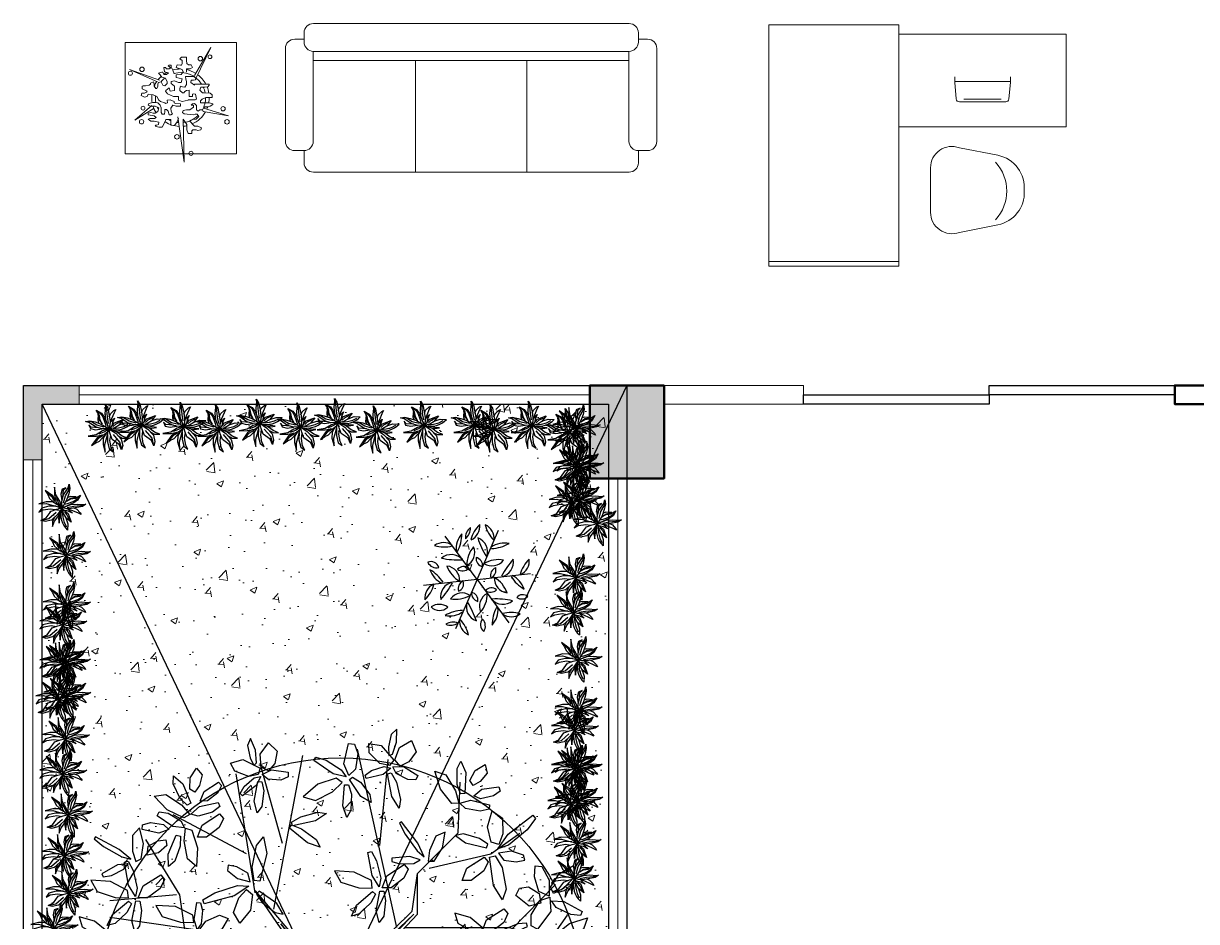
# Model space of a CAD drawing. Header units: millimetres. Extents: x 2508 to 2607, y 837 to 997.
# Drawn here: x 2581.47 to 2587.79, y 855.34 to 860.17 of the extents above; entities that cross this region are included whole.
import ezdxf

# ---------------------------------------------------------------- set-up
doc = ezdxf.new("R2010")
doc.units = ezdxf.units.MM
for name, color, linetype, lineweight in [('COLUMNAS', 255, 'Continuous', 50), ('MOBILIARIO', 181, 'Continuous', 9), ('PAREDES', 7, 'Continuous', 50), ('PISO EST', 250, 'Continuous', 0)]:
    doc.layers.add(name, color=color, linetype=linetype, lineweight=lineweight)
for name, color, linetype in [('PLANTS', 94, 'Continuous'), ('PUERT', 20, 'Continuous'), ('VENTANA', 5, 'Continuous')]:
    doc.layers.add(name, color=color, linetype=linetype)

# ---------------------------------------------------------------- blocks, each defined once
blk = doc.blocks.new('pcorredisa')
at = {"layer": 'PUERT'}
blk.add_lwpolyline([(2182.6661, 1094.9699), (2182.7161, 1094.9699), (2182.7161, 1093.9699), (2182.7661, 1093.9699), (2182.7661, 1092.9699), (2182.7161, 1092.9699), (2182.7161, 1093.9699), (2182.6661, 1093.9699), (2182.6661, 1094.9699), (2182.6661, 1094.9699)], dxfattribs=at)
blk = doc.blocks.new('cghk')
for p, q in [((-1.7859, -0.7447), (-3.4859, -0.7447)), ((-3.5359, -0.7947), (-3.5359, -0.8447)), ((-1.7359, -0.8447), (-1.7359, -0.7947)), ((-3.6367, -1.3791), (-3.6367, -0.8791)), ((-3.5367, -0.8291), (-3.5867, -0.8291)), ((-1.6867, -0.8291), (-1.7367, -0.8291)), ((-1.6367, -1.3791), (-1.6367, -0.8791)), ((-3.4867, -1.3791), (-3.4867, -0.8946)), ((-3.4859, -0.8947), (-1.7859, -0.8947)), ((-3.4859, -0.9447), (-1.7867, -0.9447)), ((-2.9359, -1.5447), (-2.9359, -0.9447)), ((-2.3359, -1.5447), (-2.3359, -0.9447)), ((-1.7867, -0.8947), (-1.7867, -1.3791)), ((-3.5867, -1.4291), (-3.5367, -1.4291)), ((-3.5359, -1.4291), (-3.5359, -1.4947)), ((-1.7367, -1.4291), (-1.6867, -1.4291)), ((-1.7359, -1.4947), (-1.7359, -1.4291)), ((-3.3224, -1.5447), (-3.4859, -1.5447)), ((-2.7224, -1.5447), (-3.3631, -1.5447)), ((-2.1224, -1.5447), (-2.7631, -1.5447)), ((-1.7859, -1.5447), (-2.1631, -1.5447))]:
    blk.add_line(p, q)
for centre, start, end in [((-3.4859, -0.7947), 90, 180), ((-3.4859, -0.7947), 90, 180), ((-1.7859, -0.7947), 0, 90), ((-3.5867, -0.8791), 90, 180), ((-3.4859, -0.8447), 180, 270), ((-1.7859, -0.8447), 270, 0), ((-1.6867, -0.8791), 0, 90), ((-3.5867, -1.3791), 180, 270), ((-3.5367, -1.3791), 270, 0), ((-1.7367, -1.3791), 180, 270), ((-1.6867, -1.3791), 270, 0), ((-3.4859, -1.4947), 180, 270), ((-1.7859, -1.4947), 270, 0)]:
    blk.add_arc(centre, 0.05, start, end)
blk = doc.blocks.new('MATA')
at = {"layer": 'MOBILIARIO'}
for p, q in [((-0.1624, 0.2704), (-0.0756, 0.1195)), ((-0.0812, 0.0994), (-0.1624, 0.2704)), ((-0.0317, 0.2008), (-0.0349, 0.1833)), ((-0.0317, 0.2182), (-0.0317, 0.2008)), ((-0.0056, 0.2182), (-0.0317, 0.2182)), ((-0.0088, 0.2008), (0.0029, 0.2095)), ((-0.0088, 0.1833), (-0.0088, 0.2008)), ((0.0029, 0.2095), (-0.0056, 0.2182)), ((-0.0579, 0.1775), (-0.0639, 0.1632)), ((-0.0639, 0.1632), (-0.0522, 0.1545)), ((-0.0434, 0.1775), (-0.0579, 0.1775)), ((-0.0522, 0.1545), (-0.0317, 0.1545)), ((-0.0349, 0.1833), (-0.0434, 0.1775)), ((-0.0317, 0.1545), (-0.0317, 0.137)), ((-0.0144, 0.1399), (-0.0088, 0.1515)), ((-0.0028, 0.1253), (-0.0144, 0.1399)), ((-0.0056, 0.1746), (-0.0088, 0.1833)), ((-0.0088, 0.1515), (0.0234, 0.1632)), ((0, 0.1746), (-0.0056, 0.1746)), ((0.0173, 0.1775), (0, 0.1746)), ((0.0234, 0.1632), (0.0173, 0.1775)), ((0.0407, 0.1486), (0.0346, 0.1282)), ((0.0495, 0.1661), (0.0407, 0.1486)), ((0.0495, 0.1746), (0.0495, 0.1661)), ((0.0608, 0.1746), (0.0495, 0.1746)), ((0.0523, 0.1603), (0.0668, 0.1716)), ((0.0608, 0.1545), (0.0523, 0.1603)), ((0.0668, 0.1716), (0.0608, 0.1746)), ((0.0752, 0.1545), (0.0608, 0.1545)), ((0.064, 0.1341), (0.0869, 0.1399)), ((0.0752, 0.1253), (0.064, 0.1341)), ((0.0813, 0.1632), (0.0752, 0.1545)), ((0.0897, 0.1632), (0.0813, 0.1632)), ((0.0869, 0.1399), (0.0897, 0.1632)), ((0.0957, 0.137), (0.0897, 0.1253)), ((0.1014, 0.137), (0.0957, 0.137)), ((0.1191, 0.1312), (0.1014, 0.137)), ((0.1102, 0.1224), (0.1191, 0.1312)), ((0.2755, 0.1515), (0.113, 0.0936)), ((0.1247, 0.0848), (0.2755, 0.1515)), ((-0.1536, 0.0732), (-0.119, 0.0732)), ((-0.1536, 0.0674), (-0.1536, 0.0732)), ((-0.1479, 0.0586), (-0.1536, 0.0674)), ((-0.119, 0.0732), (-0.0756, 0.0732)), ((-0.084, 0.1049), (-0.0695, 0.1137)), ((-0.0812, 0.0965), (-0.084, 0.1049)), ((-0.0695, 0.0936), (-0.0812, 0.0965)), ((-0.0756, 0.0674), (-0.0551, 0.0819)), ((-0.0756, 0.0732), (-0.0756, 0.0674)), ((-0.0695, 0.1137), (-0.0434, 0.1137)), ((-0.0579, 0.0936), (-0.0695, 0.0936)), ((-0.0551, 0.0819), (-0.0579, 0.0936)), ((-0.0434, 0.1137), (-0.0261, 0.1137)), ((-0.0289, 0.0994), (-0.0317, 0.0878)), ((-0.0317, 0.0878), (-0.0317, 0.0703)), ((-0.0317, 0.0703), (-0.0233, 0.0557)), ((-0.0261, 0.1137), (-0.0289, 0.0994)), ((-0.0088, 0.102), (0.0234, 0.1079)), ((-0.0028, 0.0819), (-0.0088, 0.102)), ((0.0234, 0.1224), (-0.0028, 0.1253)), ((0.0117, 0.0819), (-0.0028, 0.0819)), ((0.0318, 0.0907), (0.0117, 0.0819)), ((0.0234, 0.1079), (0.0234, 0.1224)), ((0.0495, 0.0878), (0.0318, 0.0907)), ((0.0318, 0.0615), (0.0495, 0.0761)), ((0.0495, 0.0761), (0.0495, 0.0878)), ((0.0724, 0.0848), (0.0813, 0.1049)), ((0.0724, 0.0761), (0.0724, 0.0848)), ((0.0841, 0.0645), (0.0724, 0.0761)), ((0.0897, 0.1253), (0.0752, 0.1253)), ((0.0813, 0.1049), (0.1014, 0.1108)), ((0.0957, 0.0674), (0.0841, 0.0645)), ((0.1046, 0.0848), (0.0957, 0.0674)), ((0.1014, 0.1108), (0.1102, 0.1224)), ((0.1191, 0.0819), (0.1046, 0.0848)), ((0.1219, 0.0732), (0.1191, 0.0819)), ((0.1219, 0.0615), (0.1219, 0.0732)), ((0.1448, 0.0848), (0.142, 0.0732)), ((0.142, 0.0732), (0.142, 0.0615)), ((0.1625, 0.079), (0.1448, 0.0848)), ((0.1625, 0.0732), (0.1625, 0.079)), ((0.1681, 0.0674), (0.1625, 0.0732)), ((0.1886, 0.0645), (0.1681, 0.0674)), ((0.1971, 0.0645), (0.1886, 0.0645)), ((0.2003, 0.0645), (0.1971, 0.0645)), ((0.2059, 0.0615), (0.2003, 0.0645)), ((-0.1713, 0.0152), (-0.1596, 0.024)), ((-0.1713, 0.0036), (-0.1713, 0.0152)), ((-0.1713, 0.0007), (-0.1713, 0.0036)), ((-0.1536, 0.0007), (-0.1713, 0.0007)), ((-0.1596, 0.024), (-0.1274, 0.0269)), ((-0.1363, 0.0007), (-0.1536, 0.0007)), ((-0.1306, 0.0557), (-0.1479, 0.0586)), ((-0.1162, -0.0081), (-0.1363, 0.0007)), ((-0.1218, 0.0557), (-0.1306, 0.0557)), ((-0.1274, 0.0269), (-0.119, 0.0269)), ((-0.1101, 0.0557), (-0.1218, 0.0557)), ((-0.119, 0.0269), (-0.1045, 0.0412)), ((-0.1045, 0.0412), (-0.1101, 0.0557)), ((-0.0812, 0.0182), (-0.0868, -0.0081)), ((-0.0723, 0.0211), (-0.0812, 0.0182)), ((-0.0639, 0.0182), (-0.0723, 0.0211)), ((-0.0639, 0.0065), (-0.0639, 0.0182)), ((-0.0462, 0.0065), (-0.0639, 0.0065)), ((-0.0462, 0.0412), (-0.0462, 0.0211)), ((-0.0462, 0.0412), (-0.0462, 0.0412)), ((-0.0317, 0.0383), (-0.0462, 0.0412)), ((-0.0462, 0.0211), (-0.0462, 0.0182)), ((-0.0462, 0.0182), (-0.0462, 0.0065)), ((-0.0233, 0.0327), (-0.0317, 0.0383)), ((-0.0233, 0.0557), (-0.0116, 0.0586)), ((-0.0173, 0.0269), (-0.0233, 0.0327)), ((-0.0116, 0.0269), (-0.0173, 0.0269)), ((-0.0116, 0.0586), (0, 0.0615)), ((0.0029, 0.0383), (-0.0116, 0.0269)), ((0, 0.0615), (0.0029, 0.0499)), ((0.0029, 0.0499), (0.0029, 0.0383)), ((0.0117, 0.0065), (0.0378, 0.0065)), ((0.0117, -0.0051), (0.0117, 0.0065)), ((0.0318, 0.0383), (0.0318, 0.0615)), ((0.0551, 0.0353), (0.0318, 0.0383)), ((0.0378, 0.0065), (0.0696, 0.0211)), ((0.0608, 0.0528), (0.0551, 0.0353)), ((0.0785, 0.0383), (0.0608, 0.0528)), ((0.0696, 0.0211), (0.0813, 0.0353)), ((0.0813, 0.0353), (0.0785, 0.0383)), ((0.1159, -0.0139), (0.1275, 0.0065)), ((0.1275, 0.0499), (0.1219, 0.0615)), ((0.1335, 0.0499), (0.1275, 0.0499)), ((0.1275, 0.0065), (0.148, 0.0152)), ((0.142, 0.0615), (0.1335, 0.0499)), ((0.148, 0.0152), (0.1742, 0.0182)), ((0.1742, 0.0182), (0.1798, 0.0065)), ((0.1798, 0.0353), (0.2059, 0.047)), ((0.1826, 0.0298), (0.1798, 0.0353)), ((0.1798, 0.0065), (0.1943, 0.0036)), ((0.1943, 0.024), (0.1826, 0.0298)), ((0.2087, 0.024), (0.1943, 0.024)), ((0.1943, 0.0036), (0.2116, 0.0123)), ((0.2059, 0.047), (0.2059, 0.0615)), ((0.2116, 0.0123), (0.2087, 0.024)), ((-0.2581, -0.0981), (-0.1246, -0.0573)), ((-0.1741, -0.034), (-0.1536, -0.0284)), ((-0.1741, -0.0369), (-0.1741, -0.034)), ((-0.1596, -0.0456), (-0.1741, -0.0369)), ((-0.1479, -0.0485), (-0.1596, -0.0456)), ((-0.1536, -0.0284), (-0.1335, -0.0284)), ((-0.1335, -0.0485), (-0.1479, -0.0485)), ((-0.1335, -0.0284), (-0.1073, -0.0284)), ((-0.1246, -0.0573), (-0.1335, -0.0485)), ((-0.1073, -0.0168), (-0.1162, -0.0081)), ((-0.1073, -0.0284), (-0.1073, -0.0168)), ((-0.0868, -0.0081), (-0.0784, -0.011)), ((-0.0756, -0.0314), (-0.0868, -0.0427)), ((-0.0868, -0.0427), (-0.0868, -0.0515)), ((-0.0868, -0.0515), (-0.0868, -0.066)), ((-0.0784, -0.011), (-0.0579, -0.011)), ((-0.0639, -0.034), (-0.0756, -0.0314)), ((-0.0695, -0.0398), (-0.0579, -0.0398)), ((-0.0695, -0.0515), (-0.0695, -0.0398)), ((-0.0494, -0.066), (-0.0695, -0.0515)), ((-0.0579, -0.0398), (-0.0639, -0.034)), ((-0.0579, -0.011), (-0.0406, -0.011)), ((-0.0406, -0.011), (-0.0406, -0.0139)), ((-0.0406, -0.0139), (-0.0088, -0.0197)), ((-0.0088, -0.0197), (0.0117, -0.0139)), ((0, -0.034), (0.0262, -0.0314)), ((0, -0.0456), (0, -0.034)), ((0.0234, -0.0456), (0, -0.0456)), ((0.0117, -0.0139), (0.0117, -0.0051)), ((0.0407, -0.0398), (0.0234, -0.0456)), ((0.0262, -0.0314), (0.0346, -0.0284)), ((0.0346, -0.0197), (0.0551, -0.011)), ((0.0346, -0.0284), (0.0346, -0.0197)), ((0.0523, -0.0573), (0.0407, -0.0398)), ((0.0495, -0.0748), (0.0523, -0.0573)), ((0.0551, -0.011), (0.0724, -0.0139)), ((0.0752, -0.0631), (0.0668, -0.0718)), ((0.0724, -0.0139), (0.0696, -0.0284)), ((0.0696, -0.0284), (0.0813, -0.0314)), ((0.0841, -0.0631), (0.0752, -0.0631)), ((0.0813, -0.0314), (0.0841, -0.0284)), ((0.0841, -0.0284), (0.1074, -0.0197)), ((0.0841, -0.0689), (0.0841, -0.0631)), ((0.1102, -0.0398), (0.1046, -0.0544)), ((0.1046, -0.0544), (0.1046, -0.066)), ((0.1074, -0.0197), (0.1159, -0.0139)), ((0.1159, -0.034), (0.1102, -0.0398)), ((0.1219, -0.0284), (0.1159, -0.034)), ((0.1159, -0.0544), (0.1364, -0.0456)), ((0.1219, -0.0748), (0.1159, -0.0544)), ((0.1335, -0.0255), (0.1219, -0.0284)), ((0.148, -0.0255), (0.1335, -0.0255)), ((0.1364, -0.0456), (0.1625, -0.0456)), ((0.2465, -0.1211), (0.142, -0.0573)), ((0.1565, -0.0284), (0.148, -0.0255)), ((0.1537, -0.0427), (0.2465, -0.1211)), ((0.1709, -0.0314), (0.1565, -0.0284)), ((0.1625, -0.0456), (0.1742, -0.0398)), ((0.1742, -0.0398), (0.1709, -0.0314)), ((-0.1218, -0.0748), (-0.2581, -0.0981)), ((-0.119, -0.066), (-0.1218, -0.0748)), ((-0.1045, -0.066), (-0.119, -0.066)), ((-0.0957, -0.0718), (-0.1045, -0.066)), ((-0.0985, -0.1007), (-0.09, -0.0893)), ((-0.084, -0.1152), (-0.0985, -0.1007)), ((-0.0868, -0.066), (-0.0957, -0.0718)), ((-0.09, -0.0893), (-0.0784, -0.0893)), ((-0.0667, -0.1181), (-0.084, -0.1152)), ((-0.0784, -0.0893), (-0.0695, -0.0922)), ((-0.0695, -0.0922), (-0.0205, -0.0864)), ((-0.0494, -0.1269), (-0.0667, -0.1181)), ((-0.0317, -0.066), (-0.0494, -0.066)), ((-0.0144, -0.1152), (-0.0349, -0.1444)), ((-0.0144, -0.0689), (-0.0317, -0.066)), ((-0.0205, -0.0864), (-0.0116, -0.0806)), ((0.0145, -0.1036), (-0.0205, -0.3474)), ((-0.0205, -0.3474), (-0.0144, -0.1152)), ((-0.0116, -0.0806), (-0.0144, -0.0689)), ((0.0117, -0.1123), (0.0173, -0.1298)), ((0.0435, -0.0864), (0.0495, -0.0748)), ((0.0523, -0.0922), (0.0435, -0.0864)), ((0.0608, -0.0922), (0.0523, -0.0922)), ((0.0523, -0.1181), (0.0785, -0.1181)), ((0.0523, -0.1269), (0.0523, -0.1181)), ((0.0668, -0.0718), (0.0608, -0.0922)), ((0.0785, -0.1181), (0.0841, -0.1327)), ((0.0841, -0.0748), (0.0841, -0.0689)), ((0.0869, -0.0893), (0.0841, -0.0748)), ((0.0986, -0.0893), (0.0869, -0.0893)), ((0.1046, -0.0806), (0.0986, -0.0893)), ((0.1046, -0.066), (0.1046, -0.0806)), ((0.1364, -0.0835), (0.1219, -0.0748)), ((0.1303, -0.1065), (0.142, -0.0981)), ((0.1392, -0.1123), (0.1303, -0.1065)), ((0.148, -0.0835), (0.1364, -0.0835)), ((0.1508, -0.1123), (0.1392, -0.1123)), ((0.142, -0.0981), (0.1742, -0.0922)), ((0.1597, -0.0806), (0.148, -0.0835)), ((0.1653, -0.1123), (0.1508, -0.1123)), ((0.1742, -0.0835), (0.1597, -0.0806)), ((0.1597, -0.1269), (0.1742, -0.1152)), ((0.1742, -0.1152), (0.1653, -0.1123)), ((0.1742, -0.0922), (0.1742, -0.0835)), ((-0.113, -0.1618), (-0.0929, -0.1531)), ((-0.1101, -0.1732), (-0.113, -0.1618)), ((-0.0929, -0.1761), (-0.1101, -0.1732)), ((-0.0929, -0.1531), (-0.0756, -0.1531)), ((-0.084, -0.1732), (-0.0929, -0.1761)), ((-0.0667, -0.1732), (-0.084, -0.1732)), ((-0.0756, -0.1531), (-0.0723, -0.1502)), ((-0.0723, -0.1502), (-0.0494, -0.1269)), ((-0.0611, -0.179), (-0.0667, -0.1732)), ((-0.0611, -0.1936), (-0.0611, -0.179)), ((-0.0349, -0.1732), (-0.0406, -0.1936)), ((-0.0349, -0.1444), (-0.0349, -0.1732)), ((0.0173, -0.1298), (0.0318, -0.1502)), ((0.0318, -0.1502), (0.0523, -0.1473)), ((0.0523, -0.1414), (0.0523, -0.1269)), ((0.0523, -0.1473), (0.0523, -0.1414)), ((0.0841, -0.1327), (0.0986, -0.1589)), ((0.0986, -0.1589), (0.1159, -0.1589)), ((0.1159, -0.1327), (0.142, -0.1269)), ((0.1191, -0.1444), (0.1159, -0.1327)), ((0.1159, -0.1589), (0.1364, -0.1531)), ((0.1275, -0.1473), (0.1191, -0.1444)), ((0.1335, -0.1473), (0.1275, -0.1473)), ((0.1364, -0.1531), (0.1335, -0.1473)), ((0.142, -0.1269), (0.1597, -0.1269)), ((-0.0406, -0.1936), (-0.0611, -0.1936))]:
    blk.add_line(p, q, dxfattribs=at)
for centre, radius in [((-0.1585, 0.2203), 0.0102), ((-0.1065, 0.2099), 0.0122), ((0.2074, 0.1526), 0.0122), ((0.2697, 0.1315), 0.0111), ((-0.2291, -0.0594), 0.0119), ((0.2019, -0.0565), 0.0105), ((-0.2504, -0.1299), 0.0119), ((0.2099, -0.1299), 0.0117), ((0.019, -0.2108), 0.0125), ((-0.0566, -0.2996), 0.0113)]:
    blk.add_circle(centre, radius, dxfattribs=at)
for radius, start, end in [(0.1349, 74.8704, 147.14669), (0.1547, 101.8313, 122.09855), (0.1547, 74.65268, 89.98653), (0.1547, 54.4374, 61.8083), (0.1547, 126.84526, 151.76877), (0.1349, 38.92115, 51.56803), (0.1547, 38.54916, 47.69175), (0.1547, 23.43355, 33.96732), (0.1547, 179.74805, 190.5917), (0.1547, 158.03107, 170.85375), (0.1349, 179.95966, 209.29036), (0.1349, 155.60753, 168.69535), (0.1349, 348.97382, 4.04699), (0.1547, 349.94039, 5.89769), (0.1547, 198.28062, 203.80421), (0.1349, 331.63572, 338.06946), (0.1547, 328.51026, 342.85141), (0.1547, 209.792, 245.79461), (0.1349, 225.28992, 263.64874), (0.1349, 292.81277, 298.88474), (0.1547, 256.94892, 264.27257), (0.1547, 272.6661, 302.53164), (0.1349, 274.28062, 278.49314)]:
    blk.add_arc((0, 0), radius, start, end, dxfattribs=at)
blk = doc.blocks.new('A$C16620E85')
at = {"layer": 'MOBILIARIO'}
blk.add_lwpolyline([(0, 0.0453), (0, 0.6453), (0.6, 0.6453), (0.6, 0.0453)], close=True, dxfattribs=at)
at = {"layer": 'PISO EST'}
blk.add_blockref('MATA', (0.3022, 0.3474), dxfattribs=at)
blk = doc.blocks.new('_LEAF1', base_point=(58.757, 29.333))
for p, q in [((58.514, 29.393), (58.666, 29.575)), ((58.666, 29.575), (58.939, 29.485)), ((58.939, 29.485), (58.939, 29.303)), ((58.606, 29.211), (58.514, 29.393)), ((58.939, 29.303), (58.817, 29.181)), ((58.817, 29.181), (58.606, 29.211))]:
    blk.add_line(p, q)
blk = doc.blocks.new('_H1', base_point=(54.696, 32.029))
for p, xscale, yscale, zscale, rotation in [((54.545, 32.393), -0.3940586972083011, 1.696902842596515, 0.3940586972083011, 11.88359707230165), ((54.937, 32.274), 0.9393259642756036, 1.696902842596522, 0.9393259642756036, 348.2808948833992), ((54.394, 32.029), 1.727443358692213, 0.9103097157403468, 1.727443358692213, 343.6738936354017), ((54.455, 31.635), -1.545687603003117, -0.485702163767499, 1.545687603003117, 43.07492863925732)]:
    blk.add_blockref('_LEAF1', p, dxfattribs=dict(xscale=xscale, yscale=yscale, zscale=zscale, rotation=rotation))
at = {"xscale": 1.515140417173015, "yscale": 0.6369113279592753, "zscale": 1.515140417173015}
blk.add_blockref('_LEAF1', (55.151, 31.878), dxfattribs=at)
blk = doc.blocks.new('_H4', base_point=(59.999, 32.878))
for p, xscale, yscale, zscale, rotation in [((59.787, 33.001), 0.6964758369263038, 2.485023334747559, 0.6964758369263038, 30.70465610075785), ((60.06, 33.272), 1.878651928551214, 0.575816716164617, 1.878651928551214, 273.0367053314555), ((60.483, 33.334), 0.636908824557608, 1.484599066610102, 0.636908824557608, 320.5535637719418), ((60.757, 32.939), 1.544160243711609, 0.6063640220619462, 1.544160243711609, 15.14254921127523), ((60.453, 32.605), 1.727443358692213, 0.6063640220619462, 1.727443358692213, 352.5500074369253)]:
    blk.add_blockref('_LEAF1', p, dxfattribs=dict(xscale=xscale, yscale=yscale, zscale=zscale, rotation=rotation))
blk = doc.blocks.new('_H5', base_point=(62.272, 31.394))
for p, xscale, yscale, zscale, rotation in [((62.365, 31.878), 0.8782315926153998, 2.121510394569366, 0.8782315926153998, 2.027330662343098), ((62.938, 31.878), 2.788958066288231, 0.575816716164617, 2.788958066288231, 41.2051949766964), ((61.817, 31.667), -1.93821894091991, 0.5452694102672915, 1.93821894091991, 161.5649836159353), ((62.424, 30.82), 2.575127765477518, 0.7881204921510374, 2.575127765477518, 103.2233358614235), ((62.817, 31.241), 0.5758144528974043, -1.696902842596522, 0.5758144528974043, 262.2070746669012)]:
    blk.add_blockref('_LEAF1', p, dxfattribs=dict(xscale=xscale, yscale=yscale, zscale=zscale, rotation=rotation))
blk = doc.blocks.new('_H2', base_point=(55.878, 33.03))
for p, xscale, yscale, zscale, rotation in [((55.484, 33.544), -2.423919195618517, 0.3329656342808676, 2.423919195618517, 304.6162862887426), ((56.091, 33.242), -0.6369088245576009, 2.090963088672041, 0.6369088245576009, 336.0195606201025)]:
    blk.add_blockref('_LEAF1', p, dxfattribs=dict(xscale=xscale, yscale=yscale, zscale=zscale, rotation=rotation))
at = {"xscale": -1.637329160493415, "yscale": 0.455154857870177, "zscale": 1.637329160493415}
blk.add_blockref('_LEAF1', (55.333, 32.969), dxfattribs=at)
blk = doc.blocks.new('_H6', base_point=(66.06, 31.576))
for p, xscale, yscale, zscale, rotation in [((65.998, 32.15), -0.7881173944166022, 2.57666525243954, 0.7881173944166022, 2.457547795809369), ((65.545, 31.788), 1.878651928551221, 0.5452694102672915, 1.878651928551221, 336.2489556574871), ((66.484, 31.878), 2.089427510778918, 0.5147221043699588, 2.089427510778918, 35.45160265640038), ((65.664, 31.394), -1.817557556891011, -0.5452694102672879, 1.817557556891011, 195.3712707835825), ((66.423, 31.272), 1.848104742721105, 0.8186677980483665, 1.848104742721105, 330.9234899051576)]:
    blk.add_blockref('_LEAF1', p, dxfattribs=dict(xscale=xscale, yscale=yscale, zscale=zscale, rotation=rotation))
blk = doc.blocks.new('_H3', base_point=(57.908, 33.15))
for p, xscale, yscale, zscale, rotation in [((57.878, 33.605), 0.7575702085865075, 2.121510394569363, 0.7575702085865075, 5.479650948518734), ((57.453, 33.301), 0.7575702085865075, 2.060415782774719, 0.7575702085865075, 246.1270025360199), ((58.484, 33.303), 1.878651928551214, 0.575816716164617, 1.878651928551214, 26.31077704539229), ((58.091, 32.695), 1.968766126750012, 1.000424268137465, 1.968766126750012, 291.9583774400813), ((57.575, 32.814), 1.484593231342913, 1.061518879932116, 1.484593231342913, 203.1850851585156)]:
    blk.add_blockref('_LEAF1', p, dxfattribs=dict(xscale=xscale, yscale=yscale, zscale=zscale, rotation=rotation))
blk = doc.blocks.new('arbol')
for p, q in [((2076.783, 1384.303), (2076.259, 1386.682)), ((2075.256, 1385.424), (2074.96, 1386.491)), ((2075.142, 1384.549), (2075.53, 1386.6)), ((2076.556, 1385.397), (2076.669, 1386.546)), ((2074.891, 1384.768), (2074.641, 1386.354)), ((2077.601, 1385.568), (2077.627, 1386.245)), ((2074.777, 1385.287), (2073.797, 1385.807)), ((2077.059, 1385.026), (2077.601, 1385.568)), ((2078.037, 1385.287), (2078.425, 1385.561)), ((2073.888, 1384.74), (2073.433, 1385.479)), ((2077.217, 1385.096), (2078.037, 1385.287)), ((2076.989, 1384.521), (2077.059, 1385.026)), ((2077.059, 1384.483), (2077.059, 1385.026)), ((2075.849, 1383.4), (2074.891, 1384.795)), ((2074.891, 1384.795), (2075.969, 1383.528)), ((2078.311, 1384.275), (2078.903, 1384.877)), ((2073.843, 1384.74), (2072.954, 1384.658)), ((2073.98, 1384.084), (2073.888, 1384.74)), ((2075.969, 1383.528), (2076.989, 1384.521)), ((2077.009, 1384.483), (2075.974, 1383.497)), ((2075.991, 1383.448), (2077.009, 1384.483)), ((2076.082, 1383.45), (2077.059, 1384.483)), ((2078.151, 1383.181), (2079.063, 1384.467)), ((2075.393, 1384.084), (2072.954, 1384.439)), ((2075.974, 1383.497), (2075.234, 1384.351)), ((2075.234, 1384.351), (2075.924, 1383.399)), ((2076.897, 1384.303), (2078.288, 1384.303)), ((2078.288, 1384.303), (2079.2, 1384.029)), ((2073.25, 1383.974), (2072.863, 1384.193)), ((2074.002, 1384.084), (2073.25, 1383.974)), ((2075.325, 1383.115), (2074.002, 1384.084)), ((2075.924, 1383.399), (2075.694, 1383.793)), ((2075.694, 1383.793), (2075.941, 1383.448)), ((2078.402, 1383.591), (2079.245, 1383.482)), ((2075.234, 1383.07), (2075.892, 1383.382)), ((2075.325, 1383.115), (2075.849, 1383.4)), ((2075.892, 1383.382), (2075.727, 1383.25)), ((2076.631, 1383.25), (2075.991, 1383.448)), ((2076.976, 1383.135), (2076.023, 1383.366)), ((2076.023, 1383.366), (2076.631, 1383.25)), ((2076.082, 1383.45), (2077.239, 1383.099)), ((2076.018, 1383.24), (2074.691, 1382.743)), ((2074.742, 1382.823), (2075.991, 1383.284)), ((2075.991, 1383.284), (2075.234, 1383.07)), ((2075.727, 1383.25), (2075.991, 1383.349)), ((2075.991, 1383.349), (2076.073, 1383.299)), ((2076.018, 1383.24), (2077.217, 1383.099)), ((2076.018, 1383.24), (2076.578, 1382.306)), ((2076.073, 1383.299), (2076.976, 1383.135)), ((2076.073, 1383.25), (2076.599, 1382.33)), ((2077.239, 1383.099), (2078.151, 1383.181)), ((2077.627, 1383.099), (2078.812, 1381.759)), ((2072.749, 1382.962), (2075.19, 1383.037)), ((2073.98, 1382.661), (2072.749, 1382.962)), ((2074.641, 1382.771), (2075.19, 1383.037)), ((2074.641, 1382.743), (2072.931, 1382.415)), ((2074.691, 1382.743), (2073.661, 1381.184)), ((2078.037, 1382.689), (2079.177, 1382.607)), ((2076.438, 1382.533), (2074.709, 1380.5)), ((2078.174, 1382.47), (2078.949, 1382.196)), ((2076.578, 1382.36), (2078.675, 1381.54)), ((2076.578, 1382.306), (2076.647, 1380.199)), ((2074.299, 1382.06), (2073.022, 1381.923)), ((2077.558, 1381.977), (2077.695, 1380.747)), ((2073.98, 1381.649), (2073.98, 1380.856)), ((2075.748, 1381.731), (2075.598, 1380.172)), ((2076.601, 1381.54), (2078.151, 1381.047)), ((2075.325, 1381.239), (2074.299, 1380.692)), ((2077.331, 1381.266), (2077.422, 1380.528)), ((2075.674, 1380.962), (2076.236, 1380.199))]:
    blk.add_line(p, q)
blk.add_circle((2076.033, 1383.313), 3.254)
for name, p, xscale, yscale, zscale, rotation in [('_H1', (2076.713, 1386.521), 0.5423317203148594, 0.5423317203148594, 0.5423317203148594, 335.9995910641885), ('_H6', (2076.122, 1386.323), 0.5423317203145205, 0.5423317203145205, 0.5423317203145205, 114.453758730451), ('_H4', (2073.969, 1385.897), 0.5423317203147217, 0.5423317203147217, 0.5423317203147217, 25.99880797570876), ('_LEAF1', (2076.756, 1386.167), 1.133162816393304, 0.279150124346927, 1.133162816393304, 105.4222238316301), ('_LEAF1', (2074.958, 1386.071), 0.9857191165996395, 0.2957168973053114, 0.9857191165996395, 85.34189195883648), ('_H4', (2073.936, 1385.535), 0.5423317203146676, 0.5423317203146676, 0.5423317203146676, 159.4820373343171), ('_LEAF1', (2075.578, 1385.76), 1.133162816393169, 0.2791501243469269, 1.133162816393169, 197.0023472828383), ('_H2', (2073.263, 1385.205), 0.5423317203147887, 0.5423317203147887, 0.5423317203147887, 24.61518218601318), ('_LEAF1', (2074.323, 1385.648), 1.002285824441613, 0.4439895152819702, 1.002285824441613, 40.89411108039963), ('_H5', (2074.889, 1384.862), 0.5423317203146393, 0.5423317203146393, 0.5423317203146393, 158.0722614713078), ('_LEAF1', (2075.545, 1385.548), 1.133162816393576, 0.2791501243469271, 1.133162816393576, 145.2915804259742), ('_H6', (2076.566, 1384.844), 0.5423317203146294, 0.5423317203146294, 0.5423317203146294, 69.97062117526869), ('_H3', (2078.8, 1384.729), 0.5423317203146264, 0.5423317203146264, 0.5423317203146264, 310.7820573980386), ('_H6', (2073.312, 1384.713), 0.5423317203148131, 0.5423317203148131, 0.5423317203148131, 69.1765659681444), ('_LEAF1', (2077.857, 1385.072), 1.002285824441613, 0.4439895152819702, 1.002285824441613, 40.89411108039963), ('_H1', (2074.199, 1384.236), 0.5423317203144372, 0.5423317203144372, 0.5423317203144372, 223.4393057302086), ('_LEAF1', (2073.88, 1384.46), -0.4274210623238127, 1.397407299030391, 0.4274210623238422, 72.42816897108895), ('_H2', (2072.868, 1384.154), 0.5423317203147581, 0.5423317203147581, 0.5423317203147581, 83.64810089338248), ('_H2', (2077.88, 1384.202), 0.5423317203148205, 0.5423317203148205, 0.5423317203148205, 83.94950822944645), ('_LEAF1', (2078.12, 1384.383), 1.002285824441613, 0.4439895152819702, 1.002285824441613, 40.89411108039963), ('_H4', (2078.998, 1384.121), 0.5423317203147632, 0.5423317203147632, 0.5423317203147632, 270), ('_H2', (2078.095, 1384.17), 0.5423317203148964, 0.5423317203148964, 0.5423317203148964, 199.4312205771385), ('_H2', (2073.459, 1384.022), 0.5423317203145841, 0.5423317203145841, 0.5423317203145841, 135.7819653615395), ('_H6', (2078.422, 1383.168), 0.5423317203147636, 0.5423317203147636, 0.5423317203147636, 241.7205313804174), ('_H4', (2072.818, 1382.937), 0.5423317203146863, 0.5423317203146863, 0.5423317203146863, 92.25636340956937), ('_LEAF1', (2074.206, 1383.21), 1.133162816393304, 0.279150124346927, 1.133162816393304, 105.4222238316301), ('_LEAF1', (2074.35, 1383.278), 0.9857191165996395, 0.2957168973053114, 0.9857191165996395, 85.34189195883648), ('_LEAF1', (2074.537, 1383.18), 1.002285824441613, 0.4439895152819702, 1.002285824441613, 40.89411108039963), ('_LEAF1', (2078.104, 1383.335), 1.002285824441774, 0.4439895152819701, 1.002285824441774, 355.9332608477746), ('_H5', (2077.946, 1382.56), 0.5423317203146664, 0.5423317203146664, 0.5423317203146664, 236.1016171761885), ('_H4', (2079.146, 1382.724), 0.5423317203145079, 0.5423317203145079, 0.5423317203145079, 277.9763770393977), ('_LEAF1', (2073.34, 1382.796), 1.01885253228357, 0.2957168973053115, 1.01885253228357, 46.21957683273027), ('_H1', (2073.015, 1382.314), 0.5423317203145945, 0.5423317203145945, 0.5423317203145945, 100.3022395972166), ('_LEAF1', (2075.089, 1382.627), 1.018852532283435, 0.2957168973053114, 1.018852532283435, 72.3160385862223), ('_LEAF1', (2077.062, 1382.421), 0.9857191165996395, 0.2957168973053114, 0.9857191165996395, 85.34189195883648), ('_H5', (2075.661, 1381.788), 0.542331720314654, 0.542331720314654, 0.542331720314654, 97.62849818254873), ('_LEAF1', (2075.984, 1382.354), 1.01885253228357, 0.2957168973053115, 1.01885253228357, 46.21957683273027), ('_H6', (2078.8, 1381.738), 0.5423317203148472, 0.5423317203148472, 0.5423317203148472, 251.5733710207205), ('_LEAF1', (2078.234, 1381.993), 1.133162816393304, 0.279150124346927, 1.133162816393304, 105.4222238316301), ('_LEAF1', (2073.364, 1381.798), 0.9857191165996395, 0.2957168973053114, 0.9857191165996395, 85.34189195883648), ('_LEAF1', (2073.897, 1381.777), 1.01885253228357, 0.2957168973053115, 1.01885253228357, 46.21957683273027), ('_H4', (2076.418, 1381.114), 0.5423317203145028, 0.5423317203145028, 0.5423317203145028, 151.4869598675874), ('_H6', (2078.11, 1380.998), 0.5423317203146574, 0.5423317203146574, 0.5423317203146574, 247.0264571864476), ('_H3', (2075.514, 1380.391), 0.5423317203145197, 0.5423317203145197, 0.5423317203145197, 321.2025904984596), ('_LEAF1', (2077.184, 1380.906), 1.01885253228357, 0.2957168973053115, 1.01885253228357, 46.21957683273027), ('_H4', (2077.453, 1380.604), 0.5423317203147814, 0.5423317203147814, 0.5423317203147814, 202.5727489174658), ('_LEAF1', (2073.996, 1380.659), 1.01885253228357, 0.2957168973053115, 1.01885253228357, 46.21957683273027), ('_H4', (2074.775, 1380.39), 0.5423317203142748, 0.5423317203142748, 0.5423317203142748, 169.9999999999943), ('_H2', (2076.138, 1380.193), 0.5423317203145706, 0.5423317203145706, 0.5423317203145706, 216.5174468434923)]:
    blk.add_blockref(name, p, dxfattribs=dict(xscale=xscale, yscale=yscale, zscale=zscale, rotation=rotation))
at = {"xscale": 0.5423317203144505, "yscale": 0.5423317203144505, "zscale": 0.5423317203144505}
for name, p in [('_H1', (2074.939, 1386.406)), ('_H4', (2077.6, 1386.061)), ('_H5', (2078.061, 1385.321)), ('_H2', (2077.174, 1385.223)), ('_H5', (2073.541, 1383.038)), ('_H5', (2074.199, 1382.018)), ('_H5', (2076.614, 1381.443)), ('_H3', (2073.591, 1381.179)), ('_H2', (2077.617, 1381.228)), ('_H6', (2074.676, 1380.966)), ('_H2', (2075.514, 1380.966))]:
    blk.add_blockref(name, p, dxfattribs=at)
blk = doc.blocks.new('TREE12')
at = {"color": 0, "linetype": 'ByBlock'}
for points in [[(-134, 236), (-180, 390), (-365, 593), (-309, 457), (-288, 341), (-157, 155)], [(0, 0), (-22, 197), (-88, 397), (-78, 628), (-127, 404), (-134, 176), (-74, 50), (0, 0)], [(0, 0), (34, 190), (122, 351), (304, 520), (353, 611), (343, 488), (276, 344), (178, 187), (0, 0)], [(87, 286), (153, 492), (234, 537), (118, 516), (52, 383), (39, 199)], [(-151, 78), (-358, 127), (-569, 120), (-677, 26), (-544, 61), (-337, 47), (-199, -8)], [(0, 0), (-173, -160), (-376, -276), (-562, -276), (-674, -220), (-509, -185), (-327, -24), (-155, -3), (0, 0)], [(-106, 106), (-232, 225), (-404, 267), (-628, 257), (-418, 215), (-236, 117), (0, 0)], [(0, 0), (266, 36), (448, 8), (613, -48), (690, -52), (578, -94), (371, -90), (196, -76), (94, -48), (0, 0)], [(0, 0), (0, -171), (41, -307), (59, -490), (13, -661)], [(595, 239), (483, 113), (357, 61), (82, 11)], [(184, 160), (300, 216), (466, 211), (305, 259), (231, 252)], [(-262, -211), (-349, -311), (-384, -461), (-292, -325), (-138, -194), (-59, -79)], [(-60, -80), (-167, -277), (-177, -413), (-133, -288), (-82, -205)], [(-11, -20), (132, -195), (164, -458), (39, -300)], [(165, -74), (178, -100), (258, -219), (148, -134), (31, -81)], [(332, -83), (406, -136), (476, -255), (490, -311), (409, -244), (262, -136), (132, -59)]]:
    blk.add_lwpolyline(points, dxfattribs=at)
at = {"linetype": 'ByBlock'}
for points in [[(-162, 215), (-208, 362), (-295, 481)], [(73, 127), (171, 316), (301, 450), (332, 520)], [(-32, 50), (-67, 162), (-92, 323)], [(164, 155), (297, 190), (434, 183), (595, 239), (480, 141), (371, 99), (171, 75), (90, 71)], [(-621, -227), (-442, -220), (-194, -87)], [(-18, -115), (-36, -272), (-29, -427), (3, -560)], [(38, -136), (94, -230), (129, -377)], [(146, -24), (336, -34), (529, -59), (606, -69)]]:
    blk.add_lwpolyline(points, dxfattribs=at)
at = {"color": 0, "linetype": 'ByBlock'}
blk.add_arc((503, -321), 596, 149.6051, 214.7777, dxfattribs=at)
blk = doc.blocks.new('fsfsff')
for q in [(109.458, 59.112), (110.301, 58.839), (108.8, 58.519), (108.984, 57.652), (110.485, 57.972), (109.827, 57.379)]:
    blk.add_line((109.642, 58.245), q)
for centre, radius, start, end in [((109.277, 58.825), 0.249, 29.75, 102.0497), ((109.602, 59.523), 0.591, 230.3878, 259.0632), ((109.676, 58.94), 0.21, 102.2233, 159.8114), ((109.413, 59.242), 0.24, 286.0238, 336.0109), ((109.874, 58.692), 0.372, 113.3521, 160.9965), ((109.143, 59.304), 0.643, 308.197, 335.0866), ((109.962, 58.862), 0.196, 80.709, 169.1064), ((109.774, 59.13), 0.232, 268.6571, 341.1583), ((110.729, 58.92), 0.591, 170.3878, 199.0632), ((109.962, 58.852), 0.249, 329.75, 42.0497), ((109.215, 58.883), 0.161, 181.7015, 259.7406), ((109.05, 58.741), 0.137, 352.8639, 88.5782), ((109.321, 58.569), 0.248, 17.2702, 105.7188), ((110.09, 59.951), 1.417, 233.8113, 247.5003), ((111.344, 58.71), 1.417, 173.8113, 187.5003), ((109.762, 58.685), 0.248, 317.2702, 45.7188), ((109.371, 58.669), 0.372, 173.3521, 220.9965), ((108.476, 58.343), 0.643, 8.197, 35.0866), ((109.752, 58.611), 0.472, 175.1527, 215.9348), ((109.156, 58.445), 0.241, 332.4729, 58.6145), ((110.014, 58.333), 0.472, 115.1527, 155.9348), ((109.572, 58.766), 0.241, 272.4729, 358.6145), ((110.31, 59.207), 0.643, 248.197, 275.0866), ((110.145, 58.268), 0.372, 53.3521, 100.9965), ((108.97, 58.215), 0.249, 89.75, 162.0497), ((108.528, 58.845), 0.591, 290.3878, 319.0632), ((109.469, 58.395), 0.146, 30.9077, 110.1073), ((109.539, 58.593), 0.134, 206.5427, 294.4723), ((109.891, 58.509), 0.134, 146.5427, 234.4723), ((109.686, 58.47), 0.146, 330.9077, 50.1073), ((109.904, 57.967), 0.472, 55.1527, 95.9348), ((110.059, 58.566), 0.241, 212.4729, 298.6145), ((110.392, 58.347), 0.161, 61.7015, 139.7406), ((110.351, 58.56), 0.137, 232.8639, 328.5782), ((109.202, 58.129), 0.248, 77.2702, 165.7188), ((108.389, 59.486), 1.417, 293.8113, 307.5003), ((109.426, 58.17), 0.146, 90.9077, 170.1073), ((109.29, 58.329), 0.134, 266.5427, 354.4723), ((109.995, 58.161), 0.134, 86.5427, 174.4723), ((109.859, 58.32), 0.146, 270.9077, 350.1073), ((110.083, 58.362), 0.248, 257.2702, 345.7188), ((110.896, 57.005), 1.417, 113.8113, 127.5003), ((108.941, 57.96), 0.146, 90.9077, 170.1073), ((108.805, 58.119), 0.134, 266.5427, 354.4723), ((109.226, 57.924), 0.241, 32.4729, 118.6145), ((109.381, 58.523), 0.472, 235.1527, 275.9348), ((109.599, 58.02), 0.146, 150.9077, 230.1073), ((109.393, 57.982), 0.134, 326.5427, 54.4723), ((109.746, 57.898), 0.134, 26.5427, 114.4723), ((109.816, 58.095), 0.146, 210.9077, 290.1073), ((110.129, 58.046), 0.241, 152.4729, 238.6145), ((109.532, 57.88), 0.472, 355.1527, 35.9348), ((110.809, 58.148), 0.643, 188.197, 215.0866), ((109.914, 57.822), 0.372, 353.3521, 40.9965), ((110.742, 57.646), 0.591, 110.3878, 139.0632), ((110.3, 58.276), 0.249, 269.75, 342.0497), ((108.975, 57.283), 0.643, 68.197, 95.0866), ((109.14, 58.222), 0.372, 233.3521, 280.9965), ((109.523, 57.805), 0.248, 137.2702, 225.7188), ((107.941, 57.78), 1.417, 353.8113, 7.5003), ((109.271, 58.158), 0.472, 295.1527, 335.9348), ((109.713, 57.724), 0.241, 92.4729, 178.6145), ((109.964, 57.922), 0.248, 197.2702, 285.7188), ((109.195, 56.54), 1.417, 53.8113, 67.5003), ((109.323, 57.639), 0.249, 149.75, 222.0497), ((108.556, 57.571), 0.591, 350.3878, 19.0632), ((110.142, 57.186), 0.643, 128.197, 155.0866), ((109.411, 57.799), 0.372, 293.3521, 340.9965), ((110.318, 57.648), 0.249, 149.75, 222.0497), ((109.551, 57.58), 0.591, 350.3878, 19.0632), ((110.421, 57.754), 0.24, 166.0238, 216.0109), ((110.027, 57.678), 0.21, 342.2233, 39.8114), ((110.005, 57.678), 0.249, 209.75, 282.0497), ((109.681, 56.98), 0.591, 50.3878, 79.0632)]:
    blk.add_arc(centre, radius, start, end)

msp = doc.modelspace()

# ---------------------------------------------------------------- hatches: boundary and pattern name
at = {"layer": 'COLUMNAS'}
msp.add_hatch(color=256, dxfattribs=at).paths.add_polyline_path([(2584.9239, 858.2243), (2584.9239, 857.7243), (2584.5239, 857.7243), (2584.5239, 858.2243)])
at = {"layer": 'PAREDES', "lineweight": 0}
msp.add_hatch(color=256, dxfattribs=at).paths.add_polyline_path([(2581.4739, 858.2243), (2581.7739, 858.2243), (2581.7739, 858.1243), (2581.5739, 858.1243), (2581.5739, 857.8243), (2581.4739, 857.8243)])
at = {"layer": 'PISO EST', "lineweight": 0}
h = msp.add_hatch(dxfattribs=at)
h.set_pattern_fill('AR-CONC', color=256, scale=0.002, style=0)
h.set_pattern_definition([(50, (-142.9073, -102.22134), (0.364369338, -0.03187817), [0.0381, -0.4191]), (355, (-142.9073, -102.22134), (-0.07048565, 0.382113286), [0.03048, -0.33528]), (100.451, (-142.87695, -102.224), (0.293885003, 0.350233376), [0.03238, -0.35618]), (46.1842, (-142.9073, -102.11974), (0.54215808, -0.084084656), [0.05715, -0.62865]), (96.6356, (-142.86213, -102.12675), (0.47480847, 0.49485111), [0.04857, -0.53427]), (351.184, (-142.9073, -102.11974), (0.47480921, 0.49485024), [0.04572, -0.50292]), (21, (-142.8565, -102.14514), (0.30322976, -0.204531037), [0.0381, -0.4191]), (326, (-142.8565, -102.14514), (0.123604057, 0.36837593), [0.03048, -0.33528]), (71.4514, (-142.83124, -102.1622), (0.42683298, 0.163845715), [0.03238, -0.35618]), (37.5, (-142.90731, -102.22134), (0.0061772065, 0.169110078), [0, -0.331216, 0, -0.34036, 0, -0.33655]), (7.5, (-142.90731, -102.22134), (0.133639325, 0.20036115), [0, -0.194056, 0, -0.323596, 0, -0.12827]), (327.5, (-143.0206, -102.22134), (0.2711811903, -0.011457488), [0, -0.127, 0, -0.39624, 0, -0.52578]), (317.5, (-143.0714, -102.22134), (0.296258363, 0.050852982), [0, -0.1651, 0, -0.263144, 0, -0.37338])])
h.paths.add_polyline_path([(2584.6239, 851.7243), (2581.5739, 851.7243), (2581.5739, 858.1243), (2584.6239, 858.1243)])

# ---------------------------------------------------------------- linework, layer by layer
at = {"layer": 'COLUMNAS'}
msp.add_lwpolyline([(2584.9239, 858.2243), (2584.9239, 857.7243), (2584.5239, 857.7243), (2584.5239, 858.2243), (2584.9239, 858.2243)], dxfattribs=at)
at = {"layer": 'MOBILIARIO'}
for p, q in [((2586.5385, 859.7662), (2586.7385, 859.7662)), ((2585.4885, 858.8912), (2586.1885, 858.8912))]:
    msp.add_line(p, q, dxfattribs=at)
msp.add_lwpolyline([(2585.4885, 858.8662), (2585.4885, 860.1662), (2586.1885, 860.1662), (2586.1885, 858.8662)], close=True, dxfattribs=at)
for points in [[(2586.1885, 860.1162), (2587.0885, 860.1162), (2587.0885, 859.6162), (2586.1885, 859.6162)], [(2586.4897, 859.861), (2586.6398, 859.861)], [(2586.7872, 859.861), (2586.6371, 859.861)]]:
    msp.add_lwpolyline(points, dxfattribs=at)
for points in [[(2586.4885, 859.8862), (2586.4885, 859.8562), (2586.4969, 859.7665, 0.386911), (2586.5139, 859.7511), (2586.6398, 859.7511)], [(2586.7885, 859.8862), (2586.7885, 859.8562), (2586.78, 859.7665, -0.386911), (2586.7631, 859.7511), (2586.6371, 859.7511)], [(2586.3585, 859.2762), (2586.3585, 859.3962, -0.523089), (2586.5135, 859.5039), (2586.7204, 859.4636, -0.389351), (2586.8624, 859.2712, -0.957025)], [(2586.3585, 859.2762), (2586.3585, 859.1562, 0.523089), (2586.5135, 859.0486), (2586.7204, 859.0889, 0.373102), (2586.8632, 859.2712, 0.957025)]]:
    msp.add_lwpolyline(points, format="xyb", dxfattribs=at)
msp.add_arc((2586.5385, 859.2712), 0.2301, 317.64255, 42.35745, dxfattribs=at)
at = {"layer": 'PAREDES'}
msp.add_lwpolyline([(2592.8764, 855.0066), (2592.8764, 854.8566), (2588.7239, 854.8566), (2588.7239, 849.6243), (2588.6239, 849.6243), (2588.6239, 854.8566), (2584.7239, 854.8566), (2584.7239, 854.9566), (2588.6239, 854.9566), (2588.6239, 858.1243), (2587.6739, 858.1243), (2587.6739, 858.2243), (2588.6239, 858.2243), (2588.6239, 858.9239), (2588.7239, 858.9239), (2588.7239, 854.9566), (2592.7264, 854.9566), (2592.7264, 857.7243), (2592.8764, 857.7243), (2592.8764, 855.0066)], dxfattribs=at)
at = {"layer": 'PAREDES', "lineweight": 0}
for points in [[(2581.4739, 858.2243), (2581.7739, 858.2243), (2581.7739, 858.1243), (2581.5739, 858.1243), (2581.5739, 857.8243), (2581.4739, 857.8243), (2581.4739, 858.2243)], [(2584.9239, 858.2243), (2585.6739, 858.2243), (2585.6739, 858.1243), (2584.9239, 858.1243)]]:
    msp.add_lwpolyline(points, dxfattribs=at)
at = {"layer": 'PLANTS'}
for p, q in [((2584.7239, 858.2243), (2581.6739, 851.8243)), ((2584.6239, 851.7243), (2581.5739, 858.1243))]:
    msp.add_line(p, q, dxfattribs=at)
at = {"layer": 'VENTANA', "color": 4, "lineweight": 0}
for p, q in [((2584.4234, 858.1743), (2581.7739, 858.1743)), ((2584.5239, 858.1743), (2581.8744, 858.1743)), ((2581.5239, 852.0243), (2581.5239, 857.8243)), ((2584.6744, 857.7243), (2584.6744, 851.7243))]:
    msp.add_line(p, q, dxfattribs=at)
at = {"layer": 'VENTANA'}
for points in [[(2584.7239, 851.6243), (2581.4739, 851.6243), (2581.4739, 858.2243), (2584.7239, 858.2243)], [(2584.6239, 851.7243), (2581.5739, 851.7243), (2581.5739, 858.1243), (2584.6239, 858.1243)]]:
    msp.add_lwpolyline(points, close=True, dxfattribs=at)
msp.add_lwpolyline([(2584.6239, 851.7243), (2581.5739, 851.7243), (2581.5739, 858.1243)], dxfattribs=at)

# ---------------------------------------------------------------- block references
at = {"rotation": 270}
msp.add_blockref('pcorredisa', (1492.704, 3040.8904), dxfattribs=at)
at = {"layer": 'MOBILIARIO', "ltscale": 0.3}
msp.add_blockref('cghk', (2586.5211, 860.9177), dxfattribs=at)
at = {"layer": 'MOBILIARIO', "color": 5, "xscale": -1}
msp.add_blockref('A$C16620E85', (2582.6218, 859.4262), dxfattribs=at)
at = {"layer": 'PLANTS'}
for name, p, xscale, yscale, zscale, rotation in [('TREE12', (2582.1076, 858.0133), 0.0001876019412160044, 0.0001876019412160044, 0.0001876019412160044, 102.7963087089302), ('TREE12', (2582.3362, 858.006), 0.0001876019412160044, 0.0001876019412160044, 0.0001876019412160044, 102.7963087089302), ('TREE12', (2582.7468, 858.0214), 0.0001876019412160044, 0.0001876019412160044, 0.0001876019412160044, 102.7963087089302), ('TREE12', (2582.9658, 858.0018), 0.0001876019412160044, 0.0001876019412160044, 0.0001876019412160044, 102.7963087089302), ('TREE12', (2583.1674, 858.0254), 0.0001876019412160044, 0.0001876019412160044, 0.0001876019412160044, 102.7963087089302), ('TREE12', (2583.6313, 858.0112), 0.0001876019412160044, 0.0001876019412160044, 0.0001876019412160044, 102.7963087089302), ('TREE12', (2583.9036, 858.0112), 0.0001876019412160044, 0.0001876019412160044, 0.0001876019412160044, 102.7963087089302), ('TREE12', (2584.2116, 858.0112), 0.0001876019412160044, 0.0001876019412160044, 0.0001876019412160044, 102.7963087089302), ('TREE12', (2581.9343, 857.9918), 0.0001876019412160044, 0.0001876019412160044, 0.0001876019412160044, 102.7963087089302), ('TREE12', (2582.527, 857.9917), 0.0001876019412160044, 0.0001876019412160044, 0.0001876019412160044, 102.7963087089302), ('TREE12', (2583.3766, 857.9863), 0.0001876019412160044, 0.0001876019412160044, 0.0001876019412160044, 102.7963087089302), ('TREE12', (2584.0059, 857.9917), 0.0001876019412160044, 0.0001876019412160044, 0.0001876019412160044, 102.7963087089302), ('TREE12', (2584.4097, 857.9714), 0.0001876019412160044, 0.0001876019412160044, 0.0001876019412160044, 102.7963087089302), ('TREE12', (2584.4509, 857.9941), 0.0001876019412160044, 0.0001876019412160044, 0.0001876019412160044, 12.79630870893016), ('TREE12', (2584.451, 857.7838), 0.0001876019412160044, 0.0001876019412160044, 0.0001876019412160044, 12.79630870893016), ('TREE12', (2584.4704, 857.7885), 0.0001876019412160044, 0.0001876019412160044, 0.0001876019412160044, 12.79630870893016), ('TREE12', (2584.4306, 857.5903), 0.0001876019412160044, 0.0001876019412160044, 0.0001876019412160044, 12.79630870893016), ('TREE12', (2584.4726, 857.6105), 0.0001876019412160044, 0.0001876019412160044, 0.0001876019412160044, 12.79630870893016), ('TREE12', (2581.6815, 857.5662), 0.0001876019412160044, 0.0001876019412160044, 0.0001876019412160044, 12.79630870893016), ('TREE12', (2584.5652, 857.4819), 0.0001876019412160044, 0.0001876019412160044, 0.0001876019412160044, 12.79630870893016), ('fsfsff', (2624.1153, 851.7891), 0.326683603666701, 0.326683603666701, 0.326683603666701, 144.3829994502869), ('TREE12', (2581.7063, 857.3115), 0.0001876019412160044, 0.0001876019412160044, 0.0001876019412160044, 12.79630870893016), ('TREE12', (2584.4509, 857.1911), 0.0001876019412160044, 0.0001876019412160044, 0.0001876019412160044, 12.79630870893016), ('TREE12', (2581.7063, 857.0393), 0.0001876019412160044, 0.0001876019412160044, 0.0001876019412160044, 12.79630870893016), ('TREE12', (2584.4375, 857.0018), 0.0001876019412160044, 0.0001876019412160044, 0.0001876019412160044, 12.79630870893016), ('TREE12', (2581.6869, 856.9369), 0.0001876019412160044, 0.0001876019412160044, 0.0001876019412160044, 12.79630870893016), ('TREE12', (2584.4623, 856.7471), 0.0001876019412160044, 0.0001876019412160044, 0.0001876019412160044, 12.79630870893016), ('TREE12', (2581.6869, 856.7266), 0.0001876019412160044, 0.0001876019412160044, 0.0001876019412160044, 12.79630870893016), ('TREE12', (2581.7063, 856.7312), 0.0001876019412160044, 0.0001876019412160044, 0.0001876019412160044, 12.79630870893016), ('TREE12', (2581.6665, 856.5331), 0.0001876019412160044, 0.0001876019412160044, 0.0001876019412160044, 12.79630870893016), ('TREE12', (2581.7085, 856.5533), 0.0001876019412160044, 0.0001876019412160044, 0.0001876019412160044, 12.79630870893016), ('TREE12', (2584.4623, 856.4749), 0.0001876019412160044, 0.0001876019412160044, 0.0001876019412160044, 12.79630870893016), ('TREE12', (2584.4429, 856.3725), 0.0001876019412160044, 0.0001876019412160044, 0.0001876019412160044, 12.79630870893016), ('TREE12', (2581.7012, 856.3247), 0.0001876019412160044, 0.0001876019412160044, 0.0001876019412160044, 12.79630870893016), ('TREE12', (2581.6869, 856.1339), 0.0001876019412160044, 0.0001876019412160044, 0.0001876019412160044, 12.79630870893016), ('TREE12', (2584.4429, 856.1623), 0.0001876019412160044, 0.0001876019412160044, 0.0001876019412160044, 12.79630870893016), ('TREE12', (2584.4623, 856.1669), 0.0001876019412160044, 0.0001876019412160044, 0.0001876019412160044, 12.79630870893016), ('TREE12', (2584.4645, 855.9889), 0.0001876019412160044, 0.0001876019412160044, 0.0001876019412160044, 12.79630870893016), ('TREE12', (2584.4225, 855.9687), 0.0001876019412160044, 0.0001876019412160044, 0.0001876019412160044, 12.79630870893016), ('TREE12', (2581.7166, 855.9141), 0.0001876019412160044, 0.0001876019412160044, 0.0001876019412160044, 12.79630870893016), ('TREE12', (2584.4572, 855.7603), 0.0001876019412160044, 0.0001876019412160044, 0.0001876019412160044, 12.79630870893016), ('TREE12', (2581.697, 855.6951), 0.0001876019412160044, 0.0001876019412160044, 0.0001876019412160044, 12.79630870893016), ('TREE12', (2584.4429, 855.5695), 0.0001876019412160044, 0.0001876019412160044, 0.0001876019412160044, 12.79630870893016), ('TREE12', (2581.7205, 855.4935), 0.0001876019412160044, 0.0001876019412160044, 0.0001876019412160044, 12.79630870893016), ('TREE12', (2581.6398, 855.3017), 0.0001876019412160044, 0.0001876019412160044, 0.0001876019412160044, 12.79630870893016)]:
    msp.add_blockref(name, p, dxfattribs=dict(at, xscale=xscale, yscale=yscale, zscale=zscale, rotation=rotation))
at = {"layer": 'PLANTS', "xscale": 0.4034834375102933, "yscale": 0.4034834375102933, "zscale": 0.4034834375102933}
msp.add_blockref('arbol', (1745.5366, 296.7629), dxfattribs=at)

doc.saveas('drawing.dxf')
